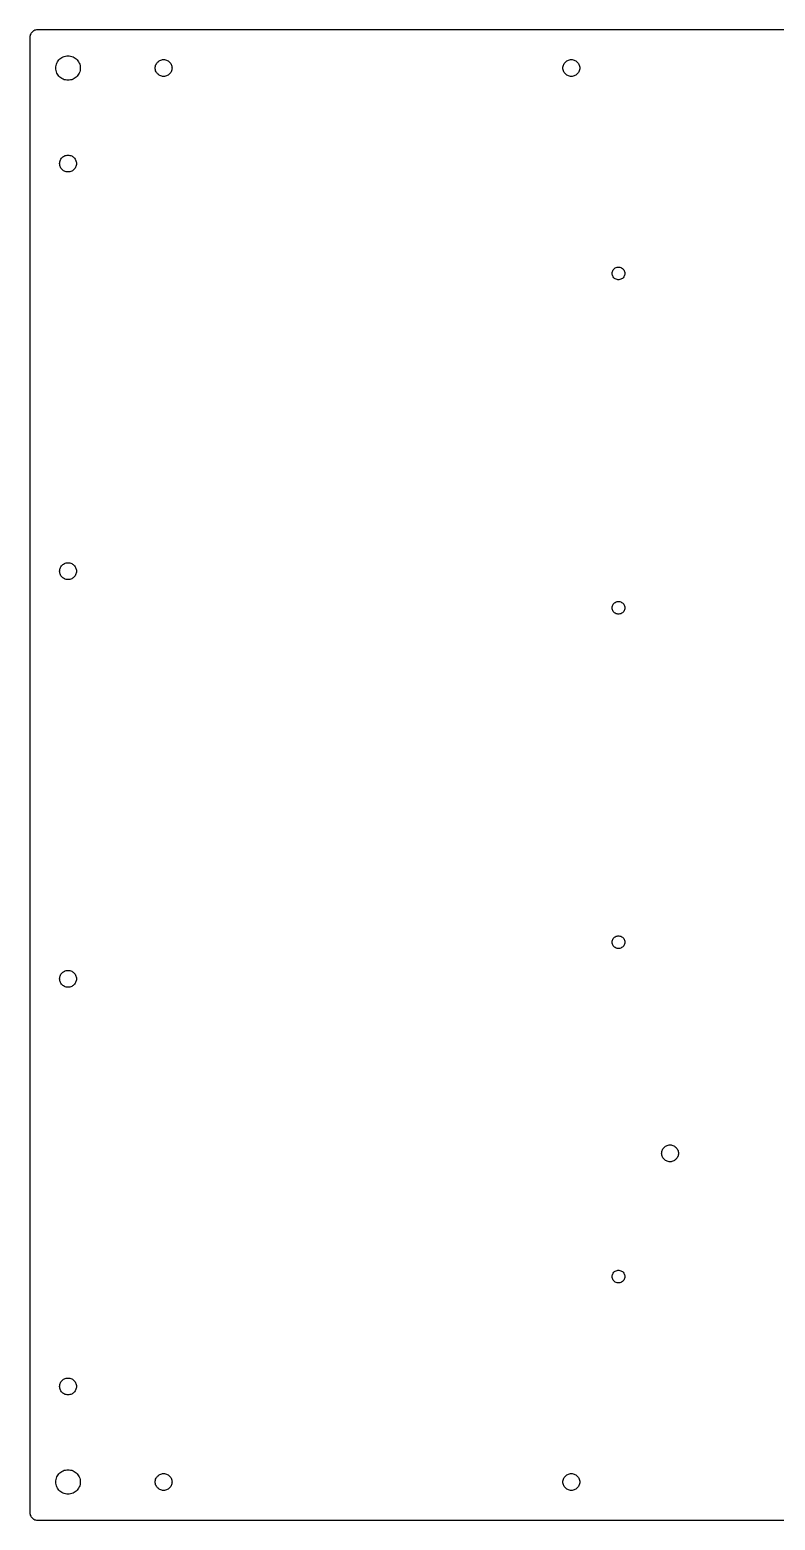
# Model space of a CAD drawing. Header units: metres. Extents: x -195 to 195, y -195 to 195.
# Drawn here: x -195 to 0, y -195 to 195 of the extents above; entities that cross this region are included whole.
import ezdxf

# ---------------------------------------------------------------- set-up
doc = ezdxf.new("R2010")
doc.units = ezdxf.units.M

msp = doc.modelspace()

# ---------------------------------------------------------------- linework, layer by layer
for p, q in [((-193, 195), (-193.241, 194.985)), ((193, 195), (-193, 195)), ((-194.985, 193.241), (-195, 193)), ((-195, 193), (-195, -193)), ((-194.942, 193.479), (-194.985, 193.241)), ((-194.87, 193.709), (-194.942, 193.479)), ((-194.771, 193.929), (-194.87, 193.709)), ((-194.646, 194.136), (-194.771, 193.929)), ((-194.497, 194.326), (-194.646, 194.136)), ((-194.326, 194.497), (-194.497, 194.326)), ((-194.136, 194.646), (-194.326, 194.497)), ((-193.929, 194.771), (-194.136, 194.646)), ((-193.709, 194.87), (-193.929, 194.771)), ((-193.479, 194.942), (-193.709, 194.87)), ((-193.241, 194.985), (-193.479, 194.942)), ((-187.381, 187.144), (-187.144, 187.381)), ((-187.144, 187.381), (-186.883, 187.592)), ((-186.883, 187.592), (-186.602, 187.775)), ((-186.602, 187.775), (-186.303, 187.927)), ((-186.303, 187.927), (-185.99, 188.048)), ((-185.99, 188.048), (-185.666, 188.134)), ((-185.666, 188.134), (-185.335, 188.187)), ((-185.335, 188.187), (-185, 188.204)), ((-185, 188.204), (-184.665, 188.187)), ((-184.665, 188.187), (-184.334, 188.134)), ((-184.334, 188.134), (-184.01, 188.048)), ((-184.01, 188.048), (-183.697, 187.927)), ((-183.697, 187.927), (-183.398, 187.775)), ((-183.398, 187.775), (-183.117, 187.592)), ((-183.117, 187.592), (-182.856, 187.381)), ((-182.856, 187.381), (-182.619, 187.144)), ((-160.247, 187.19), (-160, 187.203)), ((-160, 187.203), (-159.753, 187.19)), ((-53.58, 187.19), (-53.3333, 187.203)), ((-53.3333, 187.203), (-53.0866, 187.19)), ((-188.204, 185), (-188.187, 185.335)), ((-188.187, 184.665), (-188.204, 185)), ((-188.187, 185.335), (-188.134, 185.666)), ((-188.134, 184.334), (-188.187, 184.665)), ((-188.134, 185.666), (-188.048, 185.99)), ((-188.048, 184.01), (-188.134, 184.334)), ((-188.048, 185.99), (-187.927, 186.303)), ((-187.927, 183.697), (-188.048, 184.01)), ((-187.927, 186.303), (-187.775, 186.602)), ((-187.775, 183.398), (-187.927, 183.697)), ((-187.775, 186.602), (-187.592, 186.883)), ((-187.592, 183.117), (-187.775, 183.398)), ((-187.592, 186.883), (-187.381, 187.144)), ((-182.619, 187.144), (-182.408, 186.883)), ((-182.408, 186.883), (-182.225, 186.602)), ((-182.225, 183.398), (-182.408, 183.117)), ((-182.225, 186.602), (-182.073, 186.303)), ((-182.073, 183.697), (-182.225, 183.398)), ((-182.073, 186.303), (-181.952, 185.99)), ((-181.952, 184.01), (-182.073, 183.697)), ((-181.952, 185.99), (-181.866, 185.666)), ((-181.866, 184.334), (-181.952, 184.01)), ((-181.866, 185.666), (-181.813, 185.335)), ((-181.813, 184.665), (-181.866, 184.334)), ((-181.813, 185.335), (-181.796, 185)), ((-181.796, 185), (-181.813, 184.665)), ((-162.203, 185), (-162.19, 185.247)), ((-162.19, 184.753), (-162.203, 185)), ((-162.19, 185.247), (-162.148, 185.49)), ((-162.148, 184.51), (-162.19, 184.753)), ((-162.148, 185.49), (-162.08, 185.728)), ((-162.08, 184.272), (-162.148, 184.51)), ((-162.08, 185.728), (-161.985, 185.956)), ((-161.985, 184.044), (-162.08, 184.272)), ((-161.985, 185.956), (-161.866, 186.172)), ((-161.866, 183.828), (-161.985, 184.044)), ((-161.866, 186.172), (-161.723, 186.374)), ((-161.723, 183.626), (-161.866, 183.828)), ((-161.723, 186.374), (-161.558, 186.558)), ((-161.558, 183.442), (-161.723, 183.626)), ((-161.558, 186.558), (-161.374, 186.723)), ((-161.374, 183.277), (-161.558, 183.442)), ((-161.374, 186.723), (-161.172, 186.866)), ((-161.172, 186.866), (-160.956, 186.985)), ((-160.956, 186.985), (-160.728, 187.08)), ((-160.728, 187.08), (-160.49, 187.148)), ((-160.49, 187.148), (-160.247, 187.19)), ((-159.753, 187.19), (-159.51, 187.148)), ((-159.51, 187.148), (-159.272, 187.08)), ((-159.272, 187.08), (-159.044, 186.985)), ((-159.044, 186.985), (-158.828, 186.866)), ((-158.828, 186.866), (-158.626, 186.723)), ((-158.626, 186.723), (-158.442, 186.558)), ((-158.442, 183.442), (-158.626, 183.277)), ((-158.442, 186.558), (-158.277, 186.374)), ((-158.277, 183.626), (-158.442, 183.442)), ((-158.277, 186.374), (-158.134, 186.172)), ((-158.134, 183.828), (-158.277, 183.626)), ((-158.134, 186.172), (-158.015, 185.956)), ((-158.015, 184.044), (-158.134, 183.828)), ((-158.015, 185.956), (-157.92, 185.728)), ((-157.92, 184.272), (-158.015, 184.044)), ((-157.92, 185.728), (-157.852, 185.49)), ((-157.852, 184.51), (-157.92, 184.272)), ((-157.852, 185.49), (-157.81, 185.247)), ((-157.81, 184.753), (-157.852, 184.51)), ((-157.81, 185.247), (-157.797, 185)), ((-157.797, 185), (-157.81, 184.753)), ((-55.5368, 185), (-55.5229, 185.247)), ((-55.5229, 184.753), (-55.5368, 185)), ((-55.5229, 185.247), (-55.4816, 185.49)), ((-55.4816, 184.51), (-55.5229, 184.753)), ((-55.4816, 185.49), (-55.4132, 185.728)), ((-55.4132, 184.272), (-55.4816, 184.51)), ((-55.4132, 185.728), (-55.3186, 185.956)), ((-55.3186, 184.044), (-55.4132, 184.272)), ((-55.3186, 185.956), (-55.1991, 186.172)), ((-55.1991, 183.828), (-55.3186, 184.044)), ((-55.1991, 186.172), (-55.0561, 186.374)), ((-55.0561, 183.626), (-55.1991, 183.828)), ((-55.0561, 186.374), (-54.8914, 186.558)), ((-54.8914, 183.442), (-55.0561, 183.626)), ((-54.8914, 186.558), (-54.7072, 186.723)), ((-54.7072, 183.277), (-54.8914, 183.442)), ((-54.7072, 186.723), (-54.5057, 186.866)), ((-54.5057, 186.866), (-54.2894, 186.985)), ((-54.2894, 186.985), (-54.0611, 187.08)), ((-54.0611, 187.08), (-53.8237, 187.148)), ((-53.8237, 187.148), (-53.58, 187.19)), ((-53.0866, 187.19), (-52.843, 187.148)), ((-52.843, 187.148), (-52.6056, 187.08)), ((-52.6056, 187.08), (-52.3773, 186.985)), ((-52.3773, 186.985), (-52.161, 186.866)), ((-52.161, 186.866), (-51.9595, 186.723)), ((-51.9595, 186.723), (-51.7753, 186.558)), ((-51.7753, 183.442), (-51.9595, 183.277)), ((-51.7753, 186.558), (-51.6106, 186.374)), ((-51.6106, 183.626), (-51.7753, 183.442)), ((-51.6106, 186.374), (-51.4676, 186.172)), ((-51.4676, 183.828), (-51.6106, 183.626)), ((-51.4676, 186.172), (-51.3481, 185.956)), ((-51.3481, 184.044), (-51.4676, 183.828)), ((-51.3481, 185.956), (-51.2535, 185.728)), ((-51.2535, 184.272), (-51.3481, 184.044)), ((-51.2535, 185.728), (-51.1851, 185.49)), ((-51.1851, 184.51), (-51.2535, 184.272)), ((-51.1851, 185.49), (-51.1437, 185.247)), ((-51.1437, 184.753), (-51.1851, 184.51)), ((-51.1437, 185.247), (-51.1299, 185)), ((-51.1299, 185), (-51.1437, 184.753)), ((-187.381, 182.856), (-187.592, 183.117)), ((-187.144, 182.619), (-187.381, 182.856)), ((-186.883, 182.408), (-187.144, 182.619)), ((-186.602, 182.225), (-186.883, 182.408)), ((-186.303, 182.073), (-186.602, 182.225)), ((-185.99, 181.952), (-186.303, 182.073)), ((-185.666, 181.866), (-185.99, 181.952)), ((-185.335, 181.813), (-185.666, 181.866)), ((-185, 181.796), (-185.335, 181.813)), ((-184.665, 181.813), (-185, 181.796)), ((-184.334, 181.866), (-184.665, 181.813)), ((-184.01, 181.952), (-184.334, 181.866)), ((-183.697, 182.073), (-184.01, 181.952)), ((-183.398, 182.225), (-183.697, 182.073)), ((-183.117, 182.408), (-183.398, 182.225)), ((-182.856, 182.619), (-183.117, 182.408)), ((-182.619, 182.856), (-182.856, 182.619)), ((-182.408, 183.117), (-182.619, 182.856)), ((-161.172, 183.134), (-161.374, 183.277)), ((-160.956, 183.015), (-161.172, 183.134)), ((-160.728, 182.92), (-160.956, 183.015)), ((-160.49, 182.852), (-160.728, 182.92)), ((-160.247, 182.81), (-160.49, 182.852)), ((-160, 182.797), (-160.247, 182.81)), ((-159.753, 182.81), (-160, 182.797)), ((-159.51, 182.852), (-159.753, 182.81)), ((-159.272, 182.92), (-159.51, 182.852)), ((-159.044, 183.015), (-159.272, 182.92)), ((-158.828, 183.134), (-159.044, 183.015)), ((-158.626, 183.277), (-158.828, 183.134)), ((-54.5057, 183.134), (-54.7072, 183.277)), ((-54.2894, 183.015), (-54.5057, 183.134)), ((-54.0611, 182.92), (-54.2894, 183.015)), ((-53.8237, 182.852), (-54.0611, 182.92)), ((-53.58, 182.81), (-53.8237, 182.852)), ((-53.3333, 182.797), (-53.58, 182.81)), ((-53.0866, 182.81), (-53.3333, 182.797)), ((-52.843, 182.852), (-53.0866, 182.81)), ((-52.6056, 182.92), (-52.843, 182.852)), ((-52.3773, 183.015), (-52.6056, 182.92)), ((-52.161, 183.134), (-52.3773, 183.015)), ((-51.9595, 183.277), (-52.161, 183.134)), ((-187.203, 160), (-187.19, 160.247)), ((-187.19, 159.753), (-187.203, 160)), ((-187.19, 160.247), (-187.148, 160.49)), ((-187.148, 160.49), (-187.08, 160.728)), ((-187.08, 160.728), (-186.985, 160.956)), ((-186.985, 160.956), (-186.866, 161.172)), ((-186.866, 161.172), (-186.723, 161.374)), ((-186.723, 161.374), (-186.558, 161.558)), ((-186.558, 161.558), (-186.374, 161.723)), ((-186.374, 161.723), (-186.172, 161.866)), ((-186.172, 161.866), (-185.956, 161.985)), ((-185.956, 161.985), (-185.728, 162.08)), ((-185.728, 162.08), (-185.49, 162.148)), ((-185.49, 162.148), (-185.247, 162.19)), ((-185.247, 162.19), (-185, 162.203)), ((-185, 162.203), (-184.753, 162.19)), ((-184.753, 162.19), (-184.51, 162.148)), ((-184.51, 162.148), (-184.272, 162.08)), ((-184.272, 162.08), (-184.044, 161.985)), ((-184.044, 161.985), (-183.828, 161.866)), ((-183.828, 161.866), (-183.626, 161.723)), ((-183.626, 161.723), (-183.442, 161.558)), ((-183.442, 161.558), (-183.277, 161.374)), ((-183.277, 161.374), (-183.134, 161.172)), ((-183.134, 161.172), (-183.015, 160.956)), ((-183.015, 160.956), (-182.92, 160.728)), ((-182.92, 160.728), (-182.852, 160.49)), ((-182.852, 160.49), (-182.81, 160.247)), ((-182.81, 160.247), (-182.797, 160)), ((-182.797, 160), (-182.81, 159.753)), ((-187.148, 159.51), (-187.19, 159.753)), ((-187.08, 159.272), (-187.148, 159.51)), ((-186.985, 159.044), (-187.08, 159.272)), ((-186.866, 158.828), (-186.985, 159.044)), ((-186.723, 158.626), (-186.866, 158.828)), ((-186.558, 158.442), (-186.723, 158.626)), ((-186.374, 158.277), (-186.558, 158.442)), ((-186.172, 158.134), (-186.374, 158.277)), ((-185.956, 158.015), (-186.172, 158.134)), ((-185.728, 157.92), (-185.956, 158.015)), ((-185.49, 157.852), (-185.728, 157.92)), ((-185.247, 157.81), (-185.49, 157.852)), ((-185, 157.797), (-185.247, 157.81)), ((-184.753, 157.81), (-185, 157.797)), ((-184.51, 157.852), (-184.753, 157.81)), ((-184.272, 157.92), (-184.51, 157.852)), ((-184.044, 158.015), (-184.272, 157.92)), ((-183.828, 158.134), (-184.044, 158.015)), ((-183.626, 158.277), (-183.828, 158.134)), ((-183.442, 158.442), (-183.626, 158.277)), ((-183.277, 158.626), (-183.442, 158.442)), ((-183.134, 158.828), (-183.277, 158.626)), ((-183.015, 159.044), (-183.134, 158.828)), ((-182.92, 159.272), (-183.015, 159.044)), ((-182.852, 159.51), (-182.92, 159.272)), ((-182.81, 159.753), (-182.852, 159.51)), ((-42.0316, 132.544), (-41.8273, 132.683)), ((-41.8273, 132.683), (-41.6045, 132.79)), ((-41.6045, 132.79), (-41.3682, 132.863)), ((-41.3682, 132.863), (-41.1236, 132.9)), ((-41.1236, 132.9), (-40.8763, 132.9)), ((-40.8763, 132.9), (-40.6318, 132.863)), ((-40.6318, 132.863), (-40.3955, 132.79)), ((-40.3955, 132.79), (-40.1727, 132.683)), ((-40.1727, 132.683), (-39.9684, 132.544)), ((-42.6546, 131.25), (-42.6361, 131.497)), ((-42.6361, 131.003), (-42.6546, 131.25)), ((-42.6361, 131.497), (-42.5811, 131.738)), ((-42.5811, 130.762), (-42.6361, 131.003)), ((-42.5811, 131.738), (-42.4908, 131.968)), ((-42.4908, 130.532), (-42.5811, 130.762)), ((-42.4908, 131.968), (-42.3671, 132.182)), ((-42.3671, 130.318), (-42.4908, 130.532)), ((-42.3671, 132.182), (-42.2129, 132.375)), ((-42.2129, 130.125), (-42.3671, 130.318)), ((-42.2129, 132.375), (-42.0316, 132.544)), ((-42.0316, 129.956), (-42.2129, 130.125)), ((-41.8273, 129.817), (-42.0316, 129.956)), ((-41.6045, 129.71), (-41.8273, 129.817)), ((-41.3682, 129.637), (-41.6045, 129.71)), ((-41.1236, 129.6), (-41.3682, 129.637)), ((-40.8763, 129.6), (-41.1236, 129.6)), ((-40.6318, 129.637), (-40.8763, 129.6)), ((-40.3955, 129.71), (-40.6318, 129.637)), ((-40.1727, 129.817), (-40.3955, 129.71)), ((-39.9684, 129.956), (-40.1727, 129.817)), ((-39.9684, 132.544), (-39.7871, 132.375)), ((-39.7871, 130.125), (-39.9684, 129.956)), ((-39.7871, 132.375), (-39.6329, 132.182)), ((-39.6329, 130.318), (-39.7871, 130.125)), ((-39.6329, 132.182), (-39.5092, 131.968)), ((-39.5092, 130.532), (-39.6329, 130.318)), ((-39.5092, 131.968), (-39.4189, 131.738)), ((-39.4189, 130.762), (-39.5092, 130.532)), ((-39.4189, 131.738), (-39.3638, 131.497)), ((-39.3638, 131.003), (-39.4189, 130.762)), ((-39.3638, 131.497), (-39.3454, 131.25)), ((-39.3454, 131.25), (-39.3638, 131.003)), ((-186.866, 54.5056), (-186.723, 54.7072)), ((-186.723, 54.7072), (-186.558, 54.8914)), ((-186.558, 54.8914), (-186.374, 55.0561)), ((-186.374, 55.0561), (-186.172, 55.1991)), ((-186.172, 55.1991), (-185.956, 55.3186)), ((-185.956, 55.3186), (-185.728, 55.4131)), ((-185.728, 55.4131), (-185.49, 55.4816)), ((-185.49, 55.4816), (-185.247, 55.5229)), ((-185.247, 55.5229), (-185, 55.5368)), ((-185, 55.5368), (-184.753, 55.5229)), ((-184.753, 55.5229), (-184.51, 55.4816)), ((-184.51, 55.4816), (-184.272, 55.4131)), ((-184.272, 55.4131), (-184.044, 55.3186)), ((-184.044, 55.3186), (-183.828, 55.1991)), ((-183.828, 55.1991), (-183.626, 55.0561)), ((-183.626, 55.0561), (-183.442, 54.8914)), ((-183.442, 54.8914), (-183.277, 54.7072)), ((-183.277, 54.7072), (-183.134, 54.5056)), ((-187.203, 53.3333), (-187.19, 53.58)), ((-187.19, 53.0866), (-187.203, 53.3333)), ((-187.19, 53.58), (-187.148, 53.8236)), ((-187.148, 52.843), (-187.19, 53.0866)), ((-187.148, 53.8236), (-187.08, 54.0611)), ((-187.08, 52.6056), (-187.148, 52.843)), ((-187.08, 54.0611), (-186.985, 54.2894)), ((-186.985, 52.3773), (-187.08, 52.6056)), ((-186.985, 54.2894), (-186.866, 54.5056)), ((-186.866, 52.161), (-186.985, 52.3773)), ((-186.723, 51.9595), (-186.866, 52.161)), ((-186.558, 51.7752), (-186.723, 51.9595)), ((-186.374, 51.6106), (-186.558, 51.7752)), ((-186.172, 51.4676), (-186.374, 51.6106)), ((-185.956, 51.3481), (-186.172, 51.4676)), ((-185.728, 51.2535), (-185.956, 51.3481)), ((-185.49, 51.1851), (-185.728, 51.2535)), ((-185.247, 51.1437), (-185.49, 51.1851)), ((-185, 51.1299), (-185.247, 51.1437)), ((-184.753, 51.1437), (-185, 51.1299)), ((-184.51, 51.1851), (-184.753, 51.1437)), ((-184.272, 51.2535), (-184.51, 51.1851)), ((-184.044, 51.3481), (-184.272, 51.2535)), ((-183.828, 51.4676), (-184.044, 51.3481)), ((-183.626, 51.6106), (-183.828, 51.4676)), ((-183.442, 51.7752), (-183.626, 51.6106)), ((-183.277, 51.9595), (-183.442, 51.7752)), ((-183.134, 52.161), (-183.277, 51.9595)), ((-183.134, 54.5056), (-183.015, 54.2894)), ((-183.015, 52.3773), (-183.134, 52.161)), ((-183.015, 54.2894), (-182.92, 54.0611)), ((-182.92, 52.6056), (-183.015, 52.3773)), ((-182.92, 54.0611), (-182.852, 53.8236)), ((-182.852, 52.843), (-182.92, 52.6056)), ((-182.852, 53.8236), (-182.81, 53.58)), ((-182.81, 53.0866), (-182.852, 52.843)), ((-182.81, 53.58), (-182.797, 53.3333)), ((-182.797, 53.3333), (-182.81, 53.0866)), ((-42.6546, 43.75), (-42.6361, 43.9966)), ((-42.6361, 43.5034), (-42.6546, 43.75)), ((-42.6361, 43.9966), (-42.5811, 44.2377)), ((-42.5811, 43.2623), (-42.6361, 43.5034)), ((-42.5811, 44.2377), (-42.4908, 44.4679)), ((-42.4908, 43.0321), (-42.5811, 43.2623)), ((-42.4908, 44.4679), (-42.3671, 44.6821)), ((-42.3671, 42.8179), (-42.4908, 43.0321)), ((-42.3671, 44.6821), (-42.2129, 44.8754)), ((-42.2129, 44.8754), (-42.0316, 45.0436)), ((-42.0316, 45.0436), (-41.8273, 45.1829)), ((-41.8273, 45.1829), (-41.6045, 45.2902)), ((-41.6045, 45.2902), (-41.3682, 45.3631)), ((-41.3682, 45.3631), (-41.1236, 45.4)), ((-41.1236, 45.4), (-40.8763, 45.4)), ((-40.8763, 45.4), (-40.6318, 45.3631)), ((-40.6318, 45.3631), (-40.3955, 45.2902)), ((-40.3955, 45.2902), (-40.1727, 45.1829)), ((-40.1727, 45.1829), (-39.9684, 45.0436)), ((-39.9684, 45.0436), (-39.7871, 44.8754)), ((-39.7871, 44.8754), (-39.6329, 44.6821)), ((-39.6329, 44.6821), (-39.5092, 44.4679)), ((-39.5092, 43.0321), (-39.6329, 42.8179)), ((-39.5092, 44.4679), (-39.4189, 44.2377)), ((-39.4189, 43.2623), (-39.5092, 43.0321)), ((-39.4189, 44.2377), (-39.3638, 43.9966)), ((-39.3638, 43.5034), (-39.4189, 43.2623)), ((-39.3638, 43.9966), (-39.3454, 43.75)), ((-39.3454, 43.75), (-39.3638, 43.5034)), ((-42.2129, 42.6246), (-42.3671, 42.8179)), ((-42.0316, 42.4564), (-42.2129, 42.6246)), ((-41.8273, 42.317), (-42.0316, 42.4564)), ((-41.6045, 42.2097), (-41.8273, 42.317)), ((-41.3682, 42.1369), (-41.6045, 42.2097)), ((-41.1236, 42.1), (-41.3682, 42.1369)), ((-40.8763, 42.1), (-41.1236, 42.1)), ((-40.6318, 42.1369), (-40.8763, 42.1)), ((-40.3955, 42.2097), (-40.6318, 42.1369)), ((-40.1727, 42.317), (-40.3955, 42.2097)), ((-39.9684, 42.4564), (-40.1727, 42.317)), ((-39.7871, 42.6246), (-39.9684, 42.4564)), ((-39.6329, 42.8179), (-39.7871, 42.6246)), ((-42.4908, -43.0321), (-42.3671, -42.8179)), ((-42.3671, -42.8179), (-42.2129, -42.6246)), ((-42.2129, -42.6246), (-42.0316, -42.4564)), ((-42.0316, -42.4564), (-41.8273, -42.317)), ((-41.8273, -42.317), (-41.6045, -42.2097)), ((-41.6045, -42.2097), (-41.3682, -42.1369)), ((-41.3682, -42.1369), (-41.1236, -42.1)), ((-41.1236, -42.1), (-40.8763, -42.1)), ((-40.8763, -42.1), (-40.6318, -42.1369)), ((-40.6318, -42.1369), (-40.3955, -42.2097)), ((-40.3955, -42.2097), (-40.1727, -42.317)), ((-40.1727, -42.317), (-39.9684, -42.4564)), ((-39.9684, -42.4564), (-39.7871, -42.6246)), ((-39.7871, -42.6246), (-39.6329, -42.8179)), ((-39.6329, -42.8179), (-39.5092, -43.0321)), ((-42.6546, -43.75), (-42.6361, -43.5034)), ((-42.6361, -43.9966), (-42.6546, -43.75)), ((-42.6361, -43.5034), (-42.5811, -43.2623)), ((-42.5811, -44.2377), (-42.6361, -43.9966)), ((-42.5811, -43.2623), (-42.4908, -43.0321)), ((-42.4908, -44.4679), (-42.5811, -44.2377)), ((-42.3671, -44.6821), (-42.4908, -44.4679)), ((-42.2129, -44.8754), (-42.3671, -44.6821)), ((-42.0316, -45.0436), (-42.2129, -44.8754)), ((-41.8273, -45.1829), (-42.0316, -45.0436)), ((-41.6045, -45.2902), (-41.8273, -45.1829)), ((-41.3682, -45.3631), (-41.6045, -45.2902)), ((-41.1236, -45.4), (-41.3682, -45.3631)), ((-40.8763, -45.4), (-41.1236, -45.4)), ((-40.6318, -45.3631), (-40.8763, -45.4)), ((-40.3955, -45.2902), (-40.6318, -45.3631)), ((-40.1727, -45.1829), (-40.3955, -45.2902)), ((-39.9684, -45.0436), (-40.1727, -45.1829)), ((-39.7871, -44.8754), (-39.9684, -45.0436)), ((-39.6329, -44.6821), (-39.7871, -44.8754)), ((-39.5092, -44.4679), (-39.6329, -44.6821)), ((-39.5092, -43.0321), (-39.4189, -43.2623)), ((-39.4189, -44.2377), (-39.5092, -44.4679)), ((-39.4189, -43.2623), (-39.3638, -43.5034)), ((-39.3638, -43.9966), (-39.4189, -44.2377)), ((-39.3638, -43.5034), (-39.3454, -43.75)), ((-39.3454, -43.75), (-39.3638, -43.9966)), ((-187.203, -53.3333), (-187.19, -53.0866)), ((-187.19, -53.58), (-187.203, -53.3333)), ((-187.19, -53.0866), (-187.148, -52.843)), ((-187.148, -53.8237), (-187.19, -53.58)), ((-187.148, -52.843), (-187.08, -52.6056)), ((-187.08, -54.0611), (-187.148, -53.8237)), ((-187.08, -52.6056), (-186.985, -52.3773)), ((-186.985, -54.2894), (-187.08, -54.0611)), ((-186.985, -52.3773), (-186.866, -52.161)), ((-186.866, -54.5057), (-186.985, -54.2894)), ((-186.866, -52.161), (-186.723, -51.9595)), ((-186.723, -54.7072), (-186.866, -54.5057)), ((-186.723, -51.9595), (-186.558, -51.7753)), ((-186.558, -51.7753), (-186.374, -51.6106)), ((-186.374, -51.6106), (-186.172, -51.4676)), ((-186.172, -51.4676), (-185.956, -51.3481)), ((-185.956, -51.3481), (-185.728, -51.2535)), ((-185.728, -51.2535), (-185.49, -51.1851)), ((-185.49, -51.1851), (-185.247, -51.1437)), ((-185.247, -51.1437), (-185, -51.1299)), ((-185, -51.1299), (-184.753, -51.1437)), ((-184.753, -51.1437), (-184.51, -51.1851)), ((-184.51, -51.1851), (-184.272, -51.2535)), ((-184.272, -51.2535), (-184.044, -51.3481)), ((-184.044, -51.3481), (-183.828, -51.4676)), ((-183.828, -51.4676), (-183.626, -51.6106)), ((-183.626, -51.6106), (-183.442, -51.7753)), ((-183.442, -51.7753), (-183.277, -51.9595)), ((-183.277, -51.9595), (-183.134, -52.161)), ((-183.134, -54.5057), (-183.277, -54.7072)), ((-183.134, -52.161), (-183.015, -52.3773)), ((-183.015, -54.2894), (-183.134, -54.5057)), ((-183.015, -52.3773), (-182.92, -52.6056)), ((-182.92, -54.0611), (-183.015, -54.2894)), ((-182.92, -52.6056), (-182.852, -52.843)), ((-182.852, -53.8237), (-182.92, -54.0611)), ((-182.852, -52.843), (-182.81, -53.0866)), ((-182.81, -53.58), (-182.852, -53.8237)), ((-182.81, -53.0866), (-182.797, -53.3333)), ((-182.797, -53.3333), (-182.81, -53.58)), ((-186.558, -54.8914), (-186.723, -54.7072)), ((-186.374, -55.0561), (-186.558, -54.8914)), ((-186.172, -55.1991), (-186.374, -55.0561)), ((-185.956, -55.3186), (-186.172, -55.1991)), ((-185.728, -55.4132), (-185.956, -55.3186)), ((-185.49, -55.4816), (-185.728, -55.4132)), ((-185.247, -55.5229), (-185.49, -55.4816)), ((-185, -55.5368), (-185.247, -55.5229)), ((-184.753, -55.5229), (-185, -55.5368)), ((-184.51, -55.4816), (-184.753, -55.5229)), ((-184.272, -55.4132), (-184.51, -55.4816)), ((-184.044, -55.3186), (-184.272, -55.4132)), ((-183.828, -55.1991), (-184.044, -55.3186)), ((-183.626, -55.0561), (-183.828, -55.1991)), ((-183.442, -54.8914), (-183.626, -55.0561)), ((-183.277, -54.7072), (-183.442, -54.8914)), ((-29.2227, -97.6262), (-29.0581, -97.4419)), ((-29.0581, -97.4419), (-28.8738, -97.2773)), ((-28.8738, -97.2773), (-28.6723, -97.1343)), ((-28.6723, -97.1343), (-28.456, -97.0147)), ((-28.456, -97.0147), (-28.2278, -96.9202)), ((-28.2278, -96.9202), (-27.9903, -96.8518)), ((-27.9903, -96.8518), (-27.7467, -96.8104)), ((-27.7467, -96.8104), (-27.5, -96.7965)), ((-27.5, -96.7965), (-27.2533, -96.8104)), ((-27.2533, -96.8104), (-27.0097, -96.8518)), ((-27.0097, -96.8518), (-26.7722, -96.9202)), ((-26.7722, -96.9202), (-26.5439, -97.0147)), ((-26.5439, -97.0147), (-26.3277, -97.1343)), ((-26.3277, -97.1343), (-26.1262, -97.2773)), ((-26.1262, -97.2773), (-25.9419, -97.4419)), ((-25.9419, -97.4419), (-25.7773, -97.6262)), ((-29.7035, -99), (-29.6896, -98.7533)), ((-29.6896, -99.2467), (-29.7035, -99)), ((-29.6896, -98.7533), (-29.6482, -98.5097)), ((-29.6482, -99.4903), (-29.6896, -99.2467)), ((-29.6482, -98.5097), (-29.5798, -98.2722)), ((-29.5798, -99.7278), (-29.6482, -99.4903)), ((-29.5798, -98.2722), (-29.4852, -98.0439)), ((-29.4852, -99.956), (-29.5798, -99.7278)), ((-29.4852, -98.0439), (-29.3657, -97.8277)), ((-29.3657, -100.172), (-29.4852, -99.956)), ((-29.3657, -97.8277), (-29.2227, -97.6262)), ((-29.2227, -100.374), (-29.3657, -100.172)), ((-29.0581, -100.558), (-29.2227, -100.374)), ((-28.8738, -100.723), (-29.0581, -100.558)), ((-28.6723, -100.866), (-28.8738, -100.723)), ((-28.456, -100.985), (-28.6723, -100.866)), ((-28.2278, -101.08), (-28.456, -100.985)), ((-27.9903, -101.148), (-28.2278, -101.08)), ((-27.7467, -101.19), (-27.9903, -101.148)), ((-27.5, -101.203), (-27.7467, -101.19)), ((-27.2533, -101.19), (-27.5, -101.203)), ((-27.0097, -101.148), (-27.2533, -101.19)), ((-26.7722, -101.08), (-27.0097, -101.148)), ((-26.5439, -100.985), (-26.7722, -101.08)), ((-26.3277, -100.866), (-26.5439, -100.985)), ((-26.1262, -100.723), (-26.3277, -100.866)), ((-25.9419, -100.558), (-26.1262, -100.723)), ((-25.7773, -100.374), (-25.9419, -100.558)), ((-25.7773, -97.6262), (-25.6343, -97.8277)), ((-25.6343, -100.172), (-25.7773, -100.374)), ((-25.6343, -97.8277), (-25.5147, -98.0439)), ((-25.5147, -99.956), (-25.6343, -100.172)), ((-25.5147, -98.0439), (-25.4202, -98.2722)), ((-25.4202, -99.7278), (-25.5147, -99.956)), ((-25.4202, -98.2722), (-25.3518, -98.5097)), ((-25.3518, -99.4903), (-25.4202, -99.7278)), ((-25.3518, -98.5097), (-25.3104, -98.7533)), ((-25.3104, -99.2467), (-25.3518, -99.4903)), ((-25.3104, -98.7533), (-25.2965, -99)), ((-25.2965, -99), (-25.3104, -99.2467)), ((-42.6546, -131.25), (-42.6361, -131.003)), ((-42.6361, -131.497), (-42.6546, -131.25)), ((-42.6361, -131.003), (-42.5811, -130.762)), ((-42.5811, -131.738), (-42.6361, -131.497)), ((-42.5811, -130.762), (-42.4908, -130.532)), ((-42.4908, -131.968), (-42.5811, -131.738)), ((-42.4908, -130.532), (-42.3671, -130.318)), ((-42.3671, -132.182), (-42.4908, -131.968)), ((-42.3671, -130.318), (-42.2129, -130.125)), ((-42.2129, -132.375), (-42.3671, -132.182)), ((-42.2129, -130.125), (-42.0316, -129.956)), ((-42.0316, -132.544), (-42.2129, -132.375)), ((-42.0316, -129.956), (-41.8273, -129.817)), ((-41.8273, -132.683), (-42.0316, -132.544)), ((-41.8273, -129.817), (-41.6045, -129.71)), ((-41.6045, -129.71), (-41.3682, -129.637)), ((-41.3682, -129.637), (-41.1236, -129.6)), ((-41.1236, -129.6), (-40.8763, -129.6)), ((-40.8763, -129.6), (-40.6318, -129.637)), ((-40.6318, -129.637), (-40.3955, -129.71)), ((-40.3955, -129.71), (-40.1727, -129.817)), ((-40.1727, -129.817), (-39.9684, -129.956)), ((-39.9684, -132.544), (-40.1727, -132.683)), ((-39.9684, -129.956), (-39.7871, -130.125)), ((-39.7871, -132.375), (-39.9684, -132.544)), ((-39.7871, -130.125), (-39.6329, -130.318)), ((-39.6329, -132.182), (-39.7871, -132.375)), ((-39.6329, -130.318), (-39.5092, -130.532)), ((-39.5092, -131.968), (-39.6329, -132.182)), ((-39.5092, -130.532), (-39.4189, -130.762)), ((-39.4189, -131.738), (-39.5092, -131.968)), ((-39.4189, -130.762), (-39.3638, -131.003)), ((-39.3638, -131.497), (-39.4189, -131.738)), ((-39.3638, -131.003), (-39.3454, -131.25)), ((-39.3454, -131.25), (-39.3638, -131.497)), ((-41.6045, -132.79), (-41.8273, -132.683)), ((-41.3682, -132.863), (-41.6045, -132.79)), ((-41.1236, -132.9), (-41.3682, -132.863)), ((-40.8763, -132.9), (-41.1236, -132.9)), ((-40.6318, -132.863), (-40.8763, -132.9)), ((-40.3955, -132.79), (-40.6318, -132.863)), ((-40.1727, -132.683), (-40.3955, -132.79)), ((-187.203, -160), (-187.19, -159.753)), ((-187.19, -159.753), (-187.148, -159.51)), ((-187.148, -159.51), (-187.08, -159.272)), ((-187.08, -159.272), (-186.985, -159.044)), ((-186.985, -159.044), (-186.866, -158.828)), ((-186.866, -158.828), (-186.723, -158.626)), ((-186.723, -158.626), (-186.558, -158.442)), ((-186.558, -158.442), (-186.374, -158.277)), ((-186.374, -158.277), (-186.172, -158.134)), ((-186.172, -158.134), (-185.956, -158.015)), ((-185.956, -158.015), (-185.728, -157.92)), ((-185.728, -157.92), (-185.49, -157.852)), ((-185.49, -157.852), (-185.247, -157.81)), ((-185.247, -157.81), (-185, -157.797)), ((-185, -157.797), (-184.753, -157.81)), ((-184.753, -157.81), (-184.51, -157.852)), ((-184.51, -157.852), (-184.272, -157.92)), ((-184.272, -157.92), (-184.044, -158.015)), ((-184.044, -158.015), (-183.828, -158.134)), ((-183.828, -158.134), (-183.626, -158.277)), ((-183.626, -158.277), (-183.442, -158.442)), ((-183.442, -158.442), (-183.277, -158.626)), ((-183.277, -158.626), (-183.134, -158.828)), ((-183.134, -158.828), (-183.015, -159.044)), ((-183.015, -159.044), (-182.92, -159.272)), ((-182.92, -159.272), (-182.852, -159.51)), ((-182.852, -159.51), (-182.81, -159.753)), ((-182.81, -159.753), (-182.797, -160)), ((-187.19, -160.247), (-187.203, -160)), ((-187.148, -160.49), (-187.19, -160.247)), ((-187.08, -160.728), (-187.148, -160.49)), ((-186.985, -160.956), (-187.08, -160.728)), ((-186.866, -161.172), (-186.985, -160.956)), ((-186.723, -161.374), (-186.866, -161.172)), ((-186.558, -161.558), (-186.723, -161.374)), ((-186.374, -161.723), (-186.558, -161.558)), ((-186.172, -161.866), (-186.374, -161.723)), ((-185.956, -161.985), (-186.172, -161.866)), ((-185.728, -162.08), (-185.956, -161.985)), ((-185.49, -162.148), (-185.728, -162.08)), ((-185.247, -162.19), (-185.49, -162.148)), ((-185, -162.203), (-185.247, -162.19)), ((-184.753, -162.19), (-185, -162.203)), ((-184.51, -162.148), (-184.753, -162.19)), ((-184.272, -162.08), (-184.51, -162.148)), ((-184.044, -161.985), (-184.272, -162.08)), ((-183.828, -161.866), (-184.044, -161.985)), ((-183.626, -161.723), (-183.828, -161.866)), ((-183.442, -161.558), (-183.626, -161.723)), ((-183.277, -161.374), (-183.442, -161.558)), ((-183.134, -161.172), (-183.277, -161.374)), ((-183.015, -160.956), (-183.134, -161.172)), ((-182.92, -160.728), (-183.015, -160.956)), ((-182.852, -160.49), (-182.92, -160.728)), ((-182.81, -160.247), (-182.852, -160.49)), ((-182.797, -160), (-182.81, -160.247)), ((-187.775, -183.398), (-187.592, -183.117)), ((-187.592, -183.117), (-187.381, -182.856)), ((-187.381, -182.856), (-187.144, -182.619)), ((-187.144, -182.619), (-186.883, -182.408)), ((-186.883, -182.408), (-186.602, -182.225)), ((-186.602, -182.225), (-186.303, -182.073)), ((-186.303, -182.073), (-185.99, -181.952)), ((-185.99, -181.952), (-185.666, -181.866)), ((-185.666, -181.866), (-185.335, -181.813)), ((-185.335, -181.813), (-185, -181.796)), ((-185, -181.796), (-184.665, -181.813)), ((-184.665, -181.813), (-184.334, -181.866)), ((-184.334, -181.866), (-184.01, -181.952)), ((-184.01, -181.952), (-183.697, -182.073)), ((-183.697, -182.073), (-183.398, -182.225)), ((-183.398, -182.225), (-183.117, -182.408)), ((-183.117, -182.408), (-182.856, -182.619)), ((-182.856, -182.619), (-182.619, -182.856)), ((-182.619, -182.856), (-182.408, -183.117)), ((-182.408, -183.117), (-182.225, -183.398)), ((-161.558, -183.442), (-161.374, -183.277)), ((-161.374, -183.277), (-161.172, -183.134)), ((-161.172, -183.134), (-160.956, -183.015)), ((-160.956, -183.015), (-160.728, -182.92)), ((-160.728, -182.92), (-160.49, -182.852)), ((-160.49, -182.852), (-160.247, -182.81)), ((-160.247, -182.81), (-160, -182.797)), ((-160, -182.797), (-159.753, -182.81)), ((-159.753, -182.81), (-159.51, -182.852)), ((-159.51, -182.852), (-159.272, -182.92)), ((-159.272, -182.92), (-159.044, -183.015)), ((-159.044, -183.015), (-158.828, -183.134)), ((-158.828, -183.134), (-158.626, -183.277)), ((-158.626, -183.277), (-158.442, -183.442)), ((-54.8914, -183.442), (-54.7072, -183.277)), ((-54.7072, -183.277), (-54.5057, -183.134)), ((-54.5057, -183.134), (-54.2894, -183.015)), ((-54.2894, -183.015), (-54.0611, -182.92)), ((-54.0611, -182.92), (-53.8237, -182.852)), ((-53.8237, -182.852), (-53.58, -182.81)), ((-53.58, -182.81), (-53.3333, -182.797)), ((-53.3333, -182.797), (-53.0866, -182.81)), ((-53.0866, -182.81), (-52.843, -182.852)), ((-52.843, -182.852), (-52.6056, -182.92)), ((-52.6056, -182.92), (-52.3773, -183.015)), ((-52.3773, -183.015), (-52.161, -183.134)), ((-52.161, -183.134), (-51.9595, -183.277)), ((-51.9595, -183.277), (-51.7753, -183.442)), ((-188.204, -185), (-188.187, -184.665)), ((-188.187, -185.335), (-188.204, -185)), ((-188.187, -184.665), (-188.134, -184.334)), ((-188.134, -185.666), (-188.187, -185.335)), ((-188.134, -184.334), (-188.048, -184.01)), ((-188.048, -185.99), (-188.134, -185.666)), ((-188.048, -184.01), (-187.927, -183.697)), ((-187.927, -186.303), (-188.048, -185.99)), ((-187.927, -183.697), (-187.775, -183.398)), ((-187.775, -186.602), (-187.927, -186.303)), ((-187.592, -186.883), (-187.775, -186.602)), ((-187.381, -187.144), (-187.592, -186.883)), ((-187.144, -187.381), (-187.381, -187.144)), ((-182.619, -187.144), (-182.856, -187.381)), ((-182.408, -186.883), (-182.619, -187.144)), ((-182.225, -186.602), (-182.408, -186.883)), ((-182.225, -183.398), (-182.073, -183.697)), ((-182.073, -186.303), (-182.225, -186.602)), ((-182.073, -183.697), (-181.952, -184.01)), ((-181.952, -185.99), (-182.073, -186.303)), ((-181.952, -184.01), (-181.866, -184.334)), ((-181.866, -185.666), (-181.952, -185.99)), ((-181.866, -184.334), (-181.813, -184.665)), ((-181.813, -185.335), (-181.866, -185.666)), ((-181.813, -184.665), (-181.796, -185)), ((-181.796, -185), (-181.813, -185.335)), ((-162.203, -185), (-162.19, -184.753)), ((-162.19, -185.247), (-162.203, -185)), ((-162.19, -184.753), (-162.148, -184.51)), ((-162.148, -185.49), (-162.19, -185.247)), ((-162.148, -184.51), (-162.08, -184.272)), ((-162.08, -185.728), (-162.148, -185.49)), ((-162.08, -184.272), (-161.985, -184.044)), ((-161.985, -185.956), (-162.08, -185.728)), ((-161.985, -184.044), (-161.866, -183.828)), ((-161.866, -186.172), (-161.985, -185.956)), ((-161.866, -183.828), (-161.723, -183.626)), ((-161.723, -186.374), (-161.866, -186.172)), ((-161.723, -183.626), (-161.558, -183.442)), ((-161.558, -186.558), (-161.723, -186.374)), ((-161.374, -186.723), (-161.558, -186.558)), ((-161.172, -186.866), (-161.374, -186.723)), ((-160.956, -186.985), (-161.172, -186.866)), ((-160.728, -187.08), (-160.956, -186.985)), ((-160.49, -187.148), (-160.728, -187.08)), ((-160.247, -187.19), (-160.49, -187.148)), ((-160, -187.203), (-160.247, -187.19)), ((-159.753, -187.19), (-160, -187.203)), ((-159.51, -187.148), (-159.753, -187.19)), ((-159.272, -187.08), (-159.51, -187.148)), ((-159.044, -186.985), (-159.272, -187.08)), ((-158.828, -186.866), (-159.044, -186.985)), ((-158.626, -186.723), (-158.828, -186.866)), ((-158.442, -186.558), (-158.626, -186.723)), ((-158.442, -183.442), (-158.277, -183.626)), ((-158.277, -186.374), (-158.442, -186.558)), ((-158.277, -183.626), (-158.134, -183.828)), ((-158.134, -186.172), (-158.277, -186.374)), ((-158.134, -183.828), (-158.015, -184.044)), ((-158.015, -185.956), (-158.134, -186.172)), ((-158.015, -184.044), (-157.92, -184.272)), ((-157.92, -185.728), (-158.015, -185.956)), ((-157.92, -184.272), (-157.852, -184.51)), ((-157.852, -185.49), (-157.92, -185.728)), ((-157.852, -184.51), (-157.81, -184.753)), ((-157.81, -185.247), (-157.852, -185.49)), ((-157.81, -184.753), (-157.797, -185)), ((-157.797, -185), (-157.81, -185.247)), ((-55.5368, -185), (-55.5229, -184.753)), ((-55.5229, -185.247), (-55.5368, -185)), ((-55.5229, -184.753), (-55.4816, -184.51)), ((-55.4816, -185.49), (-55.5229, -185.247)), ((-55.4816, -184.51), (-55.4132, -184.272)), ((-55.4132, -185.728), (-55.4816, -185.49)), ((-55.4132, -184.272), (-55.3186, -184.044)), ((-55.3186, -185.956), (-55.4132, -185.728)), ((-55.3186, -184.044), (-55.1991, -183.828)), ((-55.1991, -186.172), (-55.3186, -185.956)), ((-55.1991, -183.828), (-55.0561, -183.626)), ((-55.0561, -186.374), (-55.1991, -186.172)), ((-55.0561, -183.626), (-54.8914, -183.442)), ((-54.8914, -186.558), (-55.0561, -186.374)), ((-54.7072, -186.723), (-54.8914, -186.558)), ((-54.5057, -186.866), (-54.7072, -186.723)), ((-54.2894, -186.985), (-54.5057, -186.866)), ((-54.0611, -187.08), (-54.2894, -186.985)), ((-53.8237, -187.148), (-54.0611, -187.08)), ((-53.58, -187.19), (-53.8237, -187.148)), ((-53.3333, -187.203), (-53.58, -187.19)), ((-53.0866, -187.19), (-53.3333, -187.203)), ((-52.843, -187.148), (-53.0866, -187.19)), ((-52.6056, -187.08), (-52.843, -187.148)), ((-52.3773, -186.985), (-52.6056, -187.08)), ((-52.161, -186.866), (-52.3773, -186.985)), ((-51.9595, -186.723), (-52.161, -186.866)), ((-51.7753, -186.558), (-51.9595, -186.723)), ((-51.7753, -183.442), (-51.6106, -183.626)), ((-51.6106, -186.374), (-51.7753, -186.558)), ((-51.6106, -183.626), (-51.4676, -183.828)), ((-51.4676, -186.172), (-51.6106, -186.374)), ((-51.4676, -183.828), (-51.3481, -184.044)), ((-51.3481, -185.956), (-51.4676, -186.172)), ((-51.3481, -184.044), (-51.2535, -184.272)), ((-51.2535, -185.728), (-51.3481, -185.956)), ((-51.2535, -184.272), (-51.1851, -184.51)), ((-51.1851, -185.49), (-51.2535, -185.728)), ((-51.1851, -184.51), (-51.1437, -184.753)), ((-51.1437, -185.247), (-51.1851, -185.49)), ((-51.1437, -184.753), (-51.1299, -185)), ((-51.1299, -185), (-51.1437, -185.247)), ((-186.883, -187.592), (-187.144, -187.381)), ((-186.602, -187.775), (-186.883, -187.592)), ((-186.303, -187.927), (-186.602, -187.775)), ((-185.99, -188.048), (-186.303, -187.927)), ((-185.666, -188.134), (-185.99, -188.048)), ((-185.335, -188.187), (-185.666, -188.134)), ((-185, -188.204), (-185.335, -188.187)), ((-184.665, -188.187), (-185, -188.204)), ((-184.334, -188.134), (-184.665, -188.187)), ((-184.01, -188.048), (-184.334, -188.134)), ((-183.697, -187.927), (-184.01, -188.048)), ((-183.398, -187.775), (-183.697, -187.927)), ((-183.117, -187.592), (-183.398, -187.775)), ((-182.856, -187.381), (-183.117, -187.592)), ((-195, -193), (-194.985, -193.241)), ((-194.985, -193.241), (-194.942, -193.479)), ((-194.942, -193.479), (-194.87, -193.709)), ((-194.87, -193.709), (-194.771, -193.929)), ((-194.771, -193.929), (-194.646, -194.136)), ((-194.646, -194.136), (-194.497, -194.326)), ((-194.497, -194.326), (-194.326, -194.497)), ((-194.326, -194.497), (-194.136, -194.646)), ((-194.136, -194.646), (-193.929, -194.771)), ((-193.929, -194.771), (-193.709, -194.87)), ((-193.709, -194.87), (-193.479, -194.942)), ((-193.479, -194.942), (-193.241, -194.985)), ((-193.241, -194.985), (-193, -195)), ((-193, -195), (193, -195))]:
    msp.add_line(p, q)

doc.saveas('drawing.dxf')
